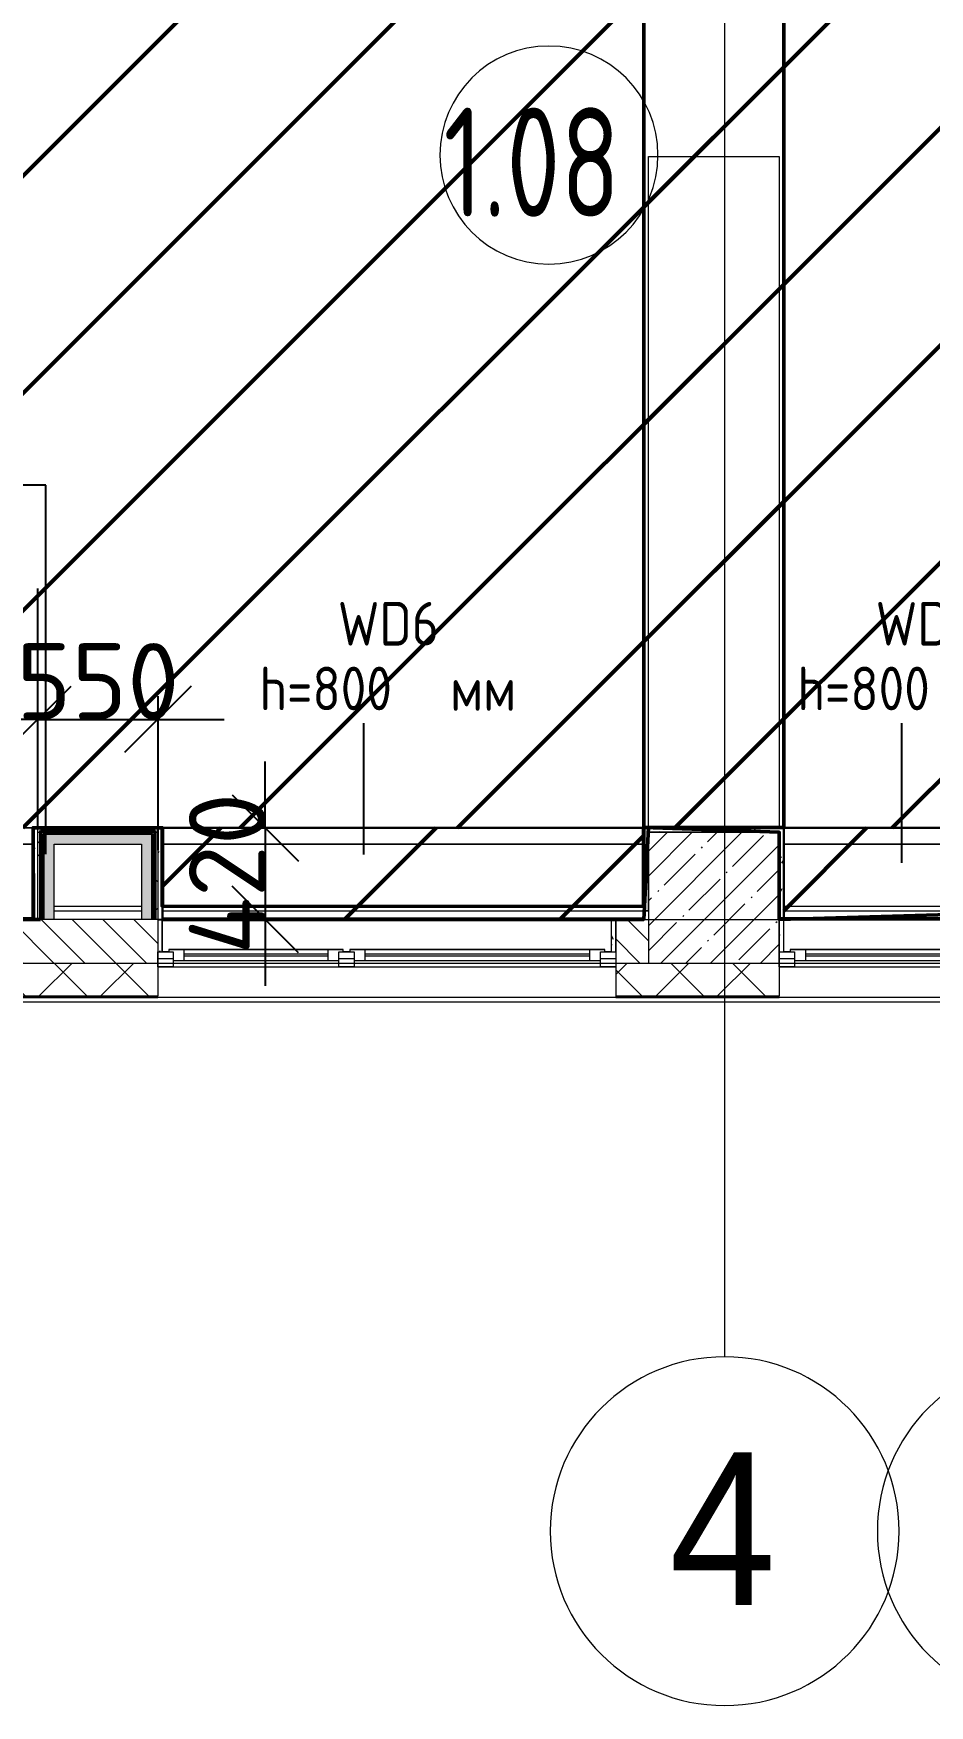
# Model space of a CAD drawing. Header units: millimetres. Extents: x -213547 to 415037, y -3642 to 106956.
# Drawn here: x 9404 to 13514, y -3642 to 4029 of the extents above; entities that cross this region are included whole.
import ezdxf

# ---------------------------------------------------------------- set-up
doc = ezdxf.new("R2010")
doc.units = ezdxf.units.MM
for name, color, linetype, lineweight in [('1)CF2', 3, 'Continuous', 30), ('10)FK4', 3, 'Continuous', 50), ('1017 Краска CF1.2', 70, 'Continuous', 50), ('2)CF1', 5, 'Continuous', 30), ('5.5) Перег WD5', 3, 'Continuous', 40), ('950 Штук CF1 CF13 CF1.3', 3, 'Continuous', 50), ('965 СКБ CF2', 5, 'Continuous', 50), ('A-AREA-IDEN', 7, 'Continuous', 9), ('A-FLOR', 7, 'Continuous', 9), ('A-GLAZ', 7, 'Continuous', 9), ('A-GLAZ-1', 7, 'Continuous', 5), ('A-WALL', 7, 'Continuous', 5), ('I-WALL', 7, 'Continuous', 5), ('S-COLS-1', 7, 'Continuous', 5), ('Оси', 7, 'Continuous', 9), ('Оси-1', 7, 'Continuous', 20)]:
    doc.layers.add(name, color=color, linetype=linetype, lineweight=lineweight)
doc.layers.add('A-WALL-1', color=9, linetype='Continuous', lineweight=5, true_color=0x808080)
doc.layers.add('A-WALL-FNSH-1', color=9, linetype='Continuous', lineweight=5, true_color=0x808080)
doc.styles.add('Arial', font='arial.ttf', dxfattribs={"width": 0.9, "height": 700})
doc.styles.add('GOST Common_1', font='', dxfattribs={"width": 0.9, "height": 250})
doc.styles.add('ISOCPEUR_1', font='isocpeur.ttf', dxfattribs={"height": 350})
doc.styles.add('ISOCPEUR_4', font='isocpeur.ttf', dxfattribs={"width": 0.9, "height": 1000})
doc.styles.add('СПДС', font='ГОСТ тип А.ttf', dxfattribs={"width": 0.9})
doc.styles.get('GOST Common_1').set_extended_font_data('GOST Common')
doc.dimstyles.new('ISO-2_0_0_9К_Средний_округл2_1', dxfattribs={"dimscale": 304.8, "dimtxt": 995.981176, "dimasz": 2.46063, "dimexe": 1.968504, "dimexo": 0, "dimgap": 0, "dimtad": 1, "dimdec": 0, "dimrnd": 10, "dimzin": 0, "dimdsep": 46, "dimtxsty": 'ISOCPEUR_4', "dimblk1": 'OBLIQUE', "dimblk2": 'OBLIQUE', "dimsah": 1, "dimcen": 0.09, "dimdle": 1.968504, "dimazin": 0, "dimtfac": 1, "dimtdec": 4, "dimtix": 1, "dimtmove": 0, "dimatfit": 3, "dimfxl": 1, "dimtvp": 1, "dimtolj": 1, "dimtzin": 0, "dimarcsym": 2})
pattern_1 = [(0, (64.7, -136.06), (243.84, 60.96), [20.117, -162.763, 20.117, -162.763, -975.36]), (0, (64.7, -136.06), (243.84, 60.96), [-365.76, 20.117, -345.643, 20.117, -162.763, -426.72]), (0, (64.7, -136.06), (243.84, 60.96), [-914.4, 20.117, -101.803, 20.117, -284.683]), (120, (156.14, -105.58), (-174.7129, 180.69163), [20.117, -162.763, 20.117, -162.763, -975.36]), (120, (156.14, -105.58), (-174.7129, 180.69163), [-365.76, 20.117, -345.643, 20.117, -162.763, -426.72]), (120, (156.14, -105.58), (-174.7129, 180.69163), [-914.4, 20.117, -101.803, 20.117, -284.683]), (240, (186.62, 16.34), (-69.1271, -241.65163), [20.117, -162.763, 20.117, -162.763, -975.36]), (240, (186.62, 16.34), (-69.1271, -241.65163), [-365.76, 20.117, -345.643, 20.117, -162.763, -426.72]), (240, (186.62, 16.34), (-69.1271, -241.65163), [-914.4, 20.117, -101.803, 20.117, -284.683])]
pattern_2 = [(45, (64.7, -136.06), (-212.132, 212.132), []), (135, (64.7, -136.06), (-212.132, -212.132), [])]

# ---------------------------------------------------------------- blocks, each defined once
blk = doc.blocks.new('120_Окно_СКБ_2Ст - 120_Окно_СКБ_2Ст 2100х2500 _мал створка справа_-22445857-Объем проектирования 1 этажа')
at = {"layer": 'A-GLAZ'}
for p, q in [((-1050, -127), (-1050, -57)), ((-1050, -57), (-980, -57)), ((-980, -57), (-980, -127)), ((150, -127), (150, -57)), ((150, -57), (220, -57)), ((220, -57), (220, -127)), ((980, -127), (980, -57)), ((980, -57), (1050, -57)), ((1050, -57), (1050, -127)), ((-980, -127), (-1050, -127)), ((-980, -127), (-1000, -127)), ((-1000, -127), (-1000, -137)), ((-1000, -137), (170, -137)), ((170, -137), (-1000, -137)), ((150, -87), (-980, -87)), ((-980, -87), (-980, -127)), ((-930, -137), (-930, -87)), ((100, -137), (100, -87)), ((150, -127), (150, -87)), ((220, -127), (150, -127)), ((170, -127), (150, -127)), ((170, -137), (170, -127)), ((220, -127), (200, -127)), ((200, -127), (200, -137)), ((200, -137), (1000, -137)), ((1000, -137), (200, -137)), ((980, -87), (220, -87)), ((220, -87), (220, -127)), ((270, -137), (270, -87)), ((930, -137), (930, -87)), ((980, -127), (980, -87)), ((1050, -127), (980, -127)), ((1000, -127), (980, -127)), ((1000, -137), (1000, -127))]:
    blk.add_line(p, q, dxfattribs=at)
at = {"layer": 'A-GLAZ-1'}
for p, q in [((1050, -57), (-1050, -57)), ((-1030, -127), (-1000, -127)), ((-930, -107), (100, -107)), ((100, -117), (-930, -117)), ((170, -127), (200, -127)), ((270, -107), (930, -107)), ((930, -117), (270, -117)), ((1000, -127), (1030, -127))]:
    blk.add_line(p, q, dxfattribs=at)
blk = doc.blocks.new('120_Окно_СКБ_2Ст - 120_Окно_СКБ_2Ст 2100х2500 _мал створка справа_-V24-Объем проектирования 1 этажа')
at = {"layer": 'A-GLAZ'}
for p, q in [((-1050, -127), (-1050, -57)), ((-1050, -57), (-980, -57)), ((-980, -57), (-980, -127)), ((150, -127), (150, -57)), ((150, -57), (220, -57)), ((220, -57), (220, -127)), ((980, -127), (980, -57)), ((980, -57), (1050, -57)), ((1050, -57), (1050, -127)), ((-980, -127), (-1050, -127)), ((-980, -127), (-1000, -127)), ((-1000, -127), (-1000, -137)), ((-1000, -137), (170, -137)), ((170, -137), (-1000, -137)), ((150, -87), (-980, -87)), ((-980, -87), (-980, -127)), ((-930, -137), (-930, -87)), ((100, -137), (100, -87)), ((150, -127), (150, -87)), ((220, -127), (150, -127)), ((170, -127), (150, -127)), ((170, -137), (170, -127)), ((220, -127), (200, -127)), ((200, -127), (200, -137)), ((200, -137), (1000, -137)), ((1000, -137), (200, -137)), ((980, -87), (220, -87)), ((220, -87), (220, -127)), ((270, -137), (270, -87)), ((930, -137), (930, -87)), ((980, -127), (980, -87)), ((1050, -127), (980, -127)), ((1000, -127), (980, -127)), ((1000, -137), (1000, -127))]:
    blk.add_line(p, q, dxfattribs=at)
at = {"layer": 'A-GLAZ-1'}
for p, q in [((1050, -57), (-1050, -57)), ((-1030, -127), (-1000, -127)), ((-930, -107), (100, -107)), ((100, -117), (-930, -117)), ((170, -127), (200, -127)), ((270, -107), (930, -107)), ((930, -117), (270, -117)), ((1000, -127), (1030, -127))]:
    blk.add_line(p, q, dxfattribs=at)
blk = doc.blocks.new('Зашивка приборов отопления18 - Зашивка приборов отопления-33281779-Объем проектирования 1 этажа')
at = {"layer": 'A-WALL'}
for p, q in [((12140, 520), (9930, 520)), ((12140, 445), (9930, 445)), ((9930, 445), (12140, 445)), ((9930, 105), (12140, 105)), ((12140, 105), (12140, 140.6))]:
    blk.add_line(p, q, dxfattribs=at)
blk = doc.blocks.new('Зашивка приборов отопления16 - Зашивка приборов отопления-33282046-Объем проектирования 1 этажа')
at = {"layer": 'A-WALL'}
for p, q in [((10970, 520), (9910, 520)), ((10970, 445), (9910, 445)), ((9910, 445), (10970, 445)), ((9910, 150), (9910, 105)), ((9910, 105), (10970.2, 105))]:
    blk.add_line(p, q, dxfattribs=at)
blk = doc.blocks.new('Зашивка приборов отопления19 - Зашивка приборов отопления-33282289-Объем проектирования 1 этажа')
at = {"layer": 'A-WALL'}
for p, q in [((12120, 520), (10060, 520)), ((10060, 445), (12120, 445)), ((12120, 445), (10060.9, 445)), ((10060.9, 445), (10060.9, 105)), ((10060.9, 105), (12120.2, 105))]:
    blk.add_line(p, q, dxfattribs=at)
blk = doc.blocks.new('Ось сетки - D8-29747960-Объем проектирования 1 этажа')
at = {"layer": 'Оси-1'}
for start, end in [(360, 180), (180, 360)]:
    blk.add_arc((0, 0), 4, start, end, dxfattribs=at)
blk = doc.blocks.new('Марка_Помещения - Номер-25198446-Объем проектирования 1 этажа')
at = {"layer": 'A-AREA-IDEN'}
for start, end in [(360, 180), (180, 360)]:
    blk.add_arc((0, 0), 2.5, start, end, dxfattribs=at)
blk = doc.blocks.new('_Oblique')
at = {"color": 0, "linetype": 'ByBlock', "lineweight": -2}
blk.add_line((-0.5, -0.5), (0.5, 0.5), dxfattribs=at)
blk = doc.blocks.new('*D2010')
at = {"layer": '5.5) Перег WD5', "color": 0, "lineweight": -2, "transparency": 16777216}
for p, q in [((9424.4, 383.9), (9424.4, 1481.6)), ((9974.7, 987.7), (9974.7, 281.6)), ((9424.4, 881.6), (9119.6, 881.6)), ((9424.4, 881.6), (9974.7, 881.6)), ((9974.7, 881.6), (10279.5, 881.6))]:
    blk.add_line(p, q, dxfattribs=at)
at = {"layer": 'Defpoints', "color": 0, "transparency": 16777216}
for p in [(9974.7, 987.7), (9974.7, 881.6), (9424.4, 383.9)]:
    blk.add_point(p, dxfattribs=at)
at = {"layer": '5.5) Перег WD5', "color": 0, "lineweight": -2, "transparency": 16777216, "xscale": 304.8, "yscale": 304.8, "zscale": 304.8}
blk.add_blockref('_Oblique', (9424.4, 881.6), dxfattribs=at)
at = {"layer": '5.5) Перег WD5', "color": 0, "lineweight": -2, "transparency": 16777216, "xscale": 304.8, "yscale": 304.8, "zscale": 304.8, "rotation": 180}
blk.add_blockref('_Oblique', (9974.7, 881.6), dxfattribs=at)
at = {"layer": '5.5) Перег WD5', "color": 0, "lineweight": 25, "transparency": 16777216, "insert": (9699.6, 1056.6), "char_height": 350, "width": 455.087, "attachment_point": 5, "style": 'ISOCPEUR_1'}
blk.add_mtext('\\A1;550', dxfattribs=at)
blk = doc.blocks.new('*D2011')
at = {"layer": '5.5) Перег WD5', "color": 0, "lineweight": -2, "transparency": 16777216}
for p, q in [((10467.6, 383.9), (10467.6, 688.7)), ((9974.7, 383.9), (11067.6, 383.9)), ((10467.6, 383.9), (10467.6, -36.1)), ((9974.7, -36.1), (11067.6, -36.1)), ((10467.6, -36.1), (10467.6, -340.9))]:
    blk.add_line(p, q, dxfattribs=at)
at = {"layer": 'Defpoints', "color": 0, "transparency": 16777216}
for p in [(9974.7, 383.9), (9974.7, -36.1), (10467.6, -36.1)]:
    blk.add_point(p, dxfattribs=at)
at = {"layer": '5.5) Перег WD5', "color": 0, "lineweight": -2, "transparency": 16777216, "xscale": 304.8, "yscale": 304.8, "zscale": 304.8}
for p, rotation in [((10467.6, 383.9), 270), ((10467.6, -36.1), 90)]:
    blk.add_blockref('_Oblique', p, dxfattribs=dict(at, rotation=rotation))
at = {"layer": '5.5) Перег WD5', "color": 0, "lineweight": 25, "transparency": 16777216, "insert": (10292.6, 173.9), "char_height": 350, "width": 478.071, "attachment_point": 5, "rotation": 90, "style": 'ISOCPEUR_1'}
blk.add_mtext('\\A1;420', dxfattribs=at)

msp = doc.modelspace()

# ---------------------------------------------------------------- hatches: boundary and pattern name
at = {"layer": '1)CF2'}
h = msp.add_hatch(dxfattribs=at)
h.set_pattern_fill('ANSI31', color=256, scale=220)
h.paths.add_polyline_path([(17345.7, 384.9), (20553.7, 384.9), (20553.7, 4.9), (17345.7, 4.9)])
h.paths.add_polyline_path([(15695.7, 384.9), (16553.5, 384.9), (16553.5, -36.1), (15695.7, -36.1)])
h.paths.add_polyline_path([(12845.7, 383.9), (14903.7, 383.9), (14903.7, -36.1), (12845.7, -36.1)])
h.paths.add_polyline_path([(9995.7, 384.9), (12204.7, 384.9), (12204.7, -31.1), (9995.7, -31.1)])
h.paths.add_polyline_path([(8345.4, 384.9), (9404.4, 384.9), (9404.4, -36.1), (8345.4, -36.1)])
h.paths.add_polyline_path([(3814.7, 386.7), (6894.7, 386.7), (6894.7, -36.1), (3814.7, -36.1)])
at = {"layer": '1017 Краска CF1.2'}
h = msp.add_hatch(dxfattribs=at)
h.set_pattern_fill('ANSI31', color=256, scale=222)
h.paths.add_polyline_path([(12845.7, 6912.9), (12203.7, 6912.9), (12203.7, 385.4), (12845.7, 385.4)])
at = {"layer": '2)CF1'}
h = msp.add_hatch(dxfattribs=at)
h.set_pattern_fill('ANSI31', color=256, scale=222)
h.paths.add_polyline_path([(14279.7, 7553.9), (12844.7, 7553.9), (12845.7, 6912.9), (11523.7, 6912.9), (11541.5, 7027.5), (11523.7, 7542.9), (8825.7, 7542.9), (8825.7, 6983.9), (7724.7, 7003.9), (7703.7, 7556.9), (3870.3, 7556.9), (3870.3, 383.9), (6873.7, 383.9), (6873.7, 384.9), (8344.4, 384.9), (8344.4, 383.9), (9403.4, 383.9), (9403.4, 384.9), (9995.7, 384.9), (12203.7, 383.9), (12203.7, 385.4), (12843.3, 363.3), (12843.3, 383.9), (14938.4, 383.9), (14937.2, 371.4), (15695.7, 384.9), (15695.7, 308.9), (16553.5, 308.9), (17343.8, 365.3), (17343.8, 383.9), (20540.8, 383.9), (20553.7, 4232.9), (14279.7, 4253.9)])
at = {"layer": '950 Штук CF1 CF13 CF1.3'}
h = msp.add_hatch(dxfattribs=at)
h.set_pattern_fill('ANSI31', color=256, scale=222)
h.paths.add_polyline_path([(14279.7, 7553.9), (12844.7, 7553.9), (12845.7, 6912.9), (11523.7, 6912.9), (11541.5, 7027.5), (11523.7, 7542.9), (8825.7, 7542.9), (8825.7, 6983.9), (7724.7, 7003.9), (7703.7, 7556.9), (3870.3, 7556.9), (3870.3, 383.9), (6873.7, 383.9), (6873.7, 384.9), (8344.4, 384.9), (8344.4, 383.9), (9403.4, 383.9), (9403.4, 384.9), (9995.7, 384.9), (12203.7, 383.9), (12203.7, 385.4), (12843.3, 363.3), (12843.3, 383.9), (14938.4, 383.9), (14937.2, 371.4), (15695.7, 384.9), (15695.7, 308.9), (16553.5, 308.9), (17343.8, 365.3), (17343.8, 383.9), (20540.8, 383.9), (20553.7, 4232.9), (14279.7, 4253.9)])
at = {"layer": '965 СКБ CF2'}
h = msp.add_hatch(dxfattribs=at)
h.set_pattern_fill('ANSI31', color=256, scale=220)
h.paths.add_polyline_path([(17345.7, 384.9), (20553.7, 384.9), (20553.7, 4.9), (17345.7, 4.9)])
h.paths.add_polyline_path([(15695.7, 384.9), (16553.5, 384.9), (16553.5, -36.1), (15695.7, -36.1)])
h.paths.add_polyline_path([(12845.7, 383.9), (14903.7, 383.9), (14903.7, -36.1), (12845.7, -36.1)])
h.paths.add_polyline_path([(9995.7, 384.9), (12204.7, 384.9), (12204.7, -31.1), (9995.7, -31.1)])
h.paths.add_polyline_path([(8345.4, 384.9), (9404.4, 384.9), (9404.4, -36.1), (8345.4, -36.1)])
h.paths.add_polyline_path([(3814.7, 386.7), (6894.7, 386.7), (6894.7, -36.1), (3814.7, -36.1)])
at = {"layer": 'A-WALL'}
h = msp.add_hatch(dxfattribs=at)
h.set_pattern_fill('FP_2', color=256, style=0, pattern_type=2)
h.set_pattern_definition([(135, (64.7, -136.06), (-70.71068, -70.71068), [])])
h.paths.add_polyline_path([(7724.7, -236.1), (7724.7, -36.1), (6894.7, -36.1), (6894.7, -236.1)])
h.paths.add_polyline_path([(19424.7, -236.1), (20774.7, -236.1), (20774.7, -36.1), (19424.7, -36.1), (19424.7, -216.1)])
h.paths.add_polyline_path([(14924.7, -236.1), (15674.7, -236.1), (15674.7, -36.1), (14924.7, -36.1), (14924.7, -216.1)])
h.paths.add_polyline_path([(16574.7, -236.1), (16724.7, -236.1), (16724.7, -36.1), (16574.7, -36.1), (16574.7, -234.1)])
h.paths.add_polyline_path([(21674.7, -236.1), (21974.7, -236.1), (21974.7, -36.1), (21674.7, -36.1), (21674.7, -216.1)])
h.paths.add_polyline_path([(9974.7, -236.1), (9974.7, -36.1), (9224.4, -36.1), (9224.4, -236.1), (9424.4, -236.1)])
h.paths.add_polyline_path([(22574.7, -236.1), (22699.7, -236.1), (22699.7, -36.1), (22574.7, -36.1), (22574.7, -216.1)])
h.paths.add_polyline_path([(12120.3, -236.1), (12224.7, -236.1), (12224.7, -36.1), (12074.7, -36.1), (12074.7, -236.1)])
h.paths.add_polyline_path([(27374.7, -236.1), (28374.4, -236.1), (28374.4, -36.1), (27374.7, -36.1), (27374.7, -216.1)])
h.paths.add_polyline_path([(26474.7, -236.1), (26474.7, -36.1), (26224.7, -36.1), (26224.7, -236.1)])
h.paths.add_polyline_path([(25499.7, -236.1), (25624.7, -236.1), (25624.7, -36.1), (25499.7, -36.1), (25499.7, -216.1)])
h = msp.add_hatch(dxfattribs=at)
h.set_pattern_fill('FP_24', color=256, style=0, pattern_type=2)
h.set_pattern_definition([(45, (64.7, -136.06), (-141.42136, 141.42136), []), (135, (64.7, -136.06), (-141.42136, -141.42136), [])])
h.paths.add_polyline_path([(75756.8, -386.1), (75764.7, -386.1), (75764.7, -236.1), (74044.7, -236.1), (74044.7, -386.1), (75544.7, -386.1)])
h.paths.add_polyline_path([(70724.7, -386.1), (70724.7, -236.1), (67124.7, -236.1), (67124.7, -386.1), (69886.1, -386.1)])
h.paths.add_polyline_path([(72300.8, -386.1), (72344.7, -386.1), (72344.7, -236.1), (71624.7, -237.9), (71624.7, -386.1), (72144.7, -386.1)])
h.paths.add_polyline_path([(65224.7, -386.1), (66224.7, -386.1), (66224.7, -236.1), (65224.7, -236.1), (65224.7, -254.1)])
h.paths.add_polyline_path([(63774.7, -386.1), (64324.7, -386.1), (64324.7, -236.1), (63774.7, -236.1), (63774.7, -257.4)])
h.paths.add_polyline_path([(60974.7, -386.1), (61674.7, -386.1), (61674.7, -236.1), (60974.7, -236.1), (60974.7, -264.3)])
h.paths.add_polyline_path([(60074.7, -386.1), (60074.7, -236.1), (59324.7, -236.1), (59324.7, -386.1)])
h.paths.add_polyline_path([(57224.7, -386.1), (57224.7, -236.1), (56474.7, -236.1), (56474.7, -386.1)])
h.paths.add_polyline_path([(53374.7, -386.1), (53374.7, -236.1), (51936.2, -236.1), (51936.2, -386.1)])
h.paths.add_polyline_path([(49836.2, -386.1), (49836.2, -236.1), (49124.7, -236.1), (49124.7, -386.1), (49255.4, -386.1)])
h.paths.add_polyline_path([(48224.7, -386.1), (48224.7, -236.1), (47474.7, -236.1), (47474.7, -386.1)])
h.paths.add_polyline_path([(44374.7, -386.1), (44374.7, -236.1), (42802.2, -236.1), (42802.2, -386.1)])
h.paths.add_polyline_path([(38940.1, -386.1), (39104.7, -386.1), (39104.7, -236.1), (38054.7, -236.1), (38054.7, -386.1)])
h.paths.add_polyline_path([(40702.2, -386.1), (40702.2, -236.1), (40004.7, -236.1), (40004.7, -386.1)])
h.paths.add_polyline_path([(36877, -386.1), (37154.7, -386.1), (37154.7, -236.1), (36034.7, -236.1), (36034.7, -386.1)])
h.paths.add_polyline_path([(33934.7, -386.1), (33934.7, -236.1), (33074.7, -236.1), (33074.7, -386.1)])
h.paths.add_polyline_path([(30274.7, -386.1), (30274.7, -236.1), (29274.4, -236.1), (29274.4, -386.1)])
h.paths.add_polyline_path([(28374.4, -386.1), (28374.4, -236.1), (27374.7, -236.1), (27374.7, -386.1)])
h.paths.add_polyline_path([(26474.7, -386.1), (26474.7, -236.1), (25499.7, -236.1), (25499.7, -386.1)])
h.paths.add_polyline_path([(22699.7, -386.1), (22699.7, -236.1), (21674.7, -236.1), (21674.7, -386.1)])
h.paths.add_polyline_path([(19424.7, -386.1), (20774.7, -386.1), (20774.7, -236.1), (19424.7, -236.1), (19424.7, -367.6)])
h.paths.add_polyline_path([(17324.7, -386.1), (17324.7, -236.1), (16574.7, -236.1), (16574.7, -386.1)])
h.paths.add_polyline_path([(14924.7, -386.1), (15674.7, -386.1), (15674.7, -236.1), (14924.7, -236.1), (14924.7, -378.8)])
h.paths.add_polyline_path([(12120.3, -386.1), (12824.7, -384.1), (12824.7, -236.1), (12074.7, -236.1), (12074.7, -386.1)])
h.paths.add_polyline_path([(7994.1, -386.1), (8324.4, -386.1), (8324.4, -236.1), (6894.7, -236.1), (6894.7, -386.1), (7724.7, -386.1)])
h.paths.add_polyline_path([(9224.4, -386.1), (9974.7, -386.1), (9974.7, -236.1), (9224.4, -236.1), (9224.4, -254.1)])
h.paths.add_polyline_path([(174.7, -386.1), (3794.7, -386.1), (3794.7, -236.1), (-195.3, -236.1), (-195.3, -386.1), (-45.3, -386.1)])
at = {"layer": 'I-WALL'}
h = msp.add_hatch(dxfattribs=at)
h.set_pattern_fill('FP_191', color=256, style=0, pattern_type=2)
h.set_pattern_definition(pattern_1)
h.paths.add_polyline_path([(9449.4, 363.9), (9994.7, 363.9), (9994.7, 383.9), (9404.4, 383.9), (9404.4, 363.9), (9424.4, 363.9)])
h = msp.add_hatch(dxfattribs=at)
h.set_pattern_fill('FP_191', color=256, style=0, pattern_type=2)
h.set_pattern_definition(pattern_1)
h.paths.add_polyline_path([(12204.7, 4.5), (12224.7, 4.5), (12224.7, 383.9), (12204.7, 383.9), (12204.7, 23.9)])
h = msp.add_hatch(dxfattribs=at)
h.set_pattern_fill('FP_191', color=256, style=0, pattern_type=2)
h.set_pattern_definition(pattern_1)
h.paths.add_polyline_path([(12224.7, 363.9), (12844.7, 363.9), (12843.3, 383.9), (12224.7, 383.9)])
h = msp.add_hatch(dxfattribs=at)
h.set_pattern_fill('FP_191', color=256, style=0, pattern_type=2)
h.set_pattern_definition(pattern_1)
h.paths.add_polyline_path([(9424.4, -36.1), (9424.4, 363.9), (9404.4, 363.9), (9405.3, -35.1)])
h = msp.add_hatch(dxfattribs=at)
h.set_pattern_fill('FP_192', color=256, style=0, pattern_type=2)
h.set_pattern_definition(pattern_2)
h.paths.add_polyline_path([(9424.4, -36.1), (9436.9, -35.1), (9436.9, 363.9), (9424.4, 363.9), (9424.4, -35.1)])
h = msp.add_hatch(dxfattribs=at)
h.set_pattern_fill('FP_192', color=256, style=0, pattern_type=2)
h.set_pattern_definition(pattern_2)
h.paths.add_polyline_path([(9949.7, 358.9), (9949.5, 363.9), (9436.9, 363.9), (9436.9, 358.9), (9899.7, 358.9)])
h = msp.add_hatch(dxfattribs=at)
h.set_pattern_fill('FP_192', color=256, style=0, pattern_type=2)
h.set_pattern_definition(pattern_2)
h.paths.add_polyline_path([(9449.4, -36.1), (9449.4, 358.9), (9436.9, 358.6), (9436.9, -36.1)])
for points in [[(9499.4, 308.9), (9899.7, 308.9), (9899.7, 358.9), (9449.4, 358.9), (9449.4, 308.9)], [(9499.4, -36.1), (9499.4, 308.9), (9449.4, 308.9), (9449.4, -36.1)], [(9949.7, -36.1), (9949.7, 358.9), (9899.7, 358.9), (9899.7, -36.1)]]:
    msp.add_hatch(color=256, dxfattribs=at).paths.add_polyline_path(points)
h = msp.add_hatch(dxfattribs=at)
h.set_pattern_fill('FP_192', color=256, style=0, pattern_type=2)
h.set_pattern_definition(pattern_2)
h.paths.add_polyline_path([(9962.2, -36.1), (9962.2, 363.9), (9949.7, 363.9), (9949.7, -36.1)])
h = msp.add_hatch(dxfattribs=at)
h.set_pattern_fill('FP_192', color=256, style=0, pattern_type=2)
h.set_pattern_definition(pattern_2)
h.paths.add_polyline_path([(9974.7, -36.1), (9974.7, 363.9), (9962.2, 363.9), (9962.2, -36.1)])
h = msp.add_hatch(dxfattribs=at)
h.set_pattern_fill('FP_191', color=256, style=0, pattern_type=2)
h.set_pattern_definition(pattern_1)
h.paths.add_polyline_path([(9994.7, -36.1), (9994.7, 363.9), (9974.7, 363.9), (9974.7, -36.1)])
h = msp.add_hatch(dxfattribs=at)
h.set_pattern_fill('FP_191', color=256, style=0, pattern_type=2)
h.set_pattern_definition(pattern_1)
h.paths.add_polyline_path([(12841.1, -36.1), (12844.7, -36.1), (12843.3, 363.9), (12824.7, 363.9), (12824.7, -36.1)])
h = msp.add_hatch(dxfattribs=at)
h.set_pattern_fill('FP_191', color=256, style=0, pattern_type=2)
h.set_pattern_definition(pattern_1)
h.paths.add_polyline_path([(9994.7, -184.1), (9994.7, -36.1), (9974.7, -36.1), (9974.7, -184.1)])
h = msp.add_hatch(dxfattribs=at)
h.set_pattern_fill('FP_191', color=256, style=0, pattern_type=2)
h.set_pattern_definition(pattern_1)
h.paths.add_polyline_path([(12074.7, -184.1), (12074.7, -36.1), (12054.7, -36.1), (12054.7, -184.1)])
h = msp.add_hatch(dxfattribs=at)
h.set_pattern_fill('FP_191', color=256, style=0, pattern_type=2)
h.set_pattern_definition(pattern_1)
h.paths.add_polyline_path([(12827.6, -184.1), (12844.7, -184.1), (12844.7, -36.1), (12824.7, -36.1), (12824.7, -184.1)])
at = {"layer": 'S-COLS-1'}
h = msp.add_hatch(dxfattribs=at)
h.set_pattern_fill('FP_1', color=256, style=0, pattern_type=2)
h.set_pattern_definition([(45, (64.7, -136.06), (-114.0493, 114.0493), []), (45, (178.75, -136.06), (-114.0493, 114.0493), [201.612, -40.322, 6.706, -33.617])])
h.paths.add_polyline_path([(12824.7, -236.1), (12824.7, 363.9), (12224.7, 363.9), (12224.7, -236.1), (12635.6, -236.1)])

# ---------------------------------------------------------------- linework, layer by layer
at = {"layer": '1)CF2'}
for points in [[(9995.7, 384.9), (12204.7, 384.9), (12204.7, -31.1), (9995.7, -31.1)], [(12845.7, 383.9), (14903.7, 383.9), (14903.7, -36.1), (12845.7, -36.1)]]:
    msp.add_lwpolyline(points, close=True, dxfattribs=at)
at = {"layer": '10)FK4', "color": 18, "lineweight": 25, "true_color": 0x000000}
for p, q in [((9461.9, 1956.4), (8405, 1956.4)), ((10919.8, 261.2), (10919.8, 864)), ((13386.7, 224.1), (13386.7, 864))]:
    msp.add_line(p, q, dxfattribs=at)
at = {"layer": '10)FK4'}
for points in [[(14372.9, 7553.9), (12843.9, 7563.9), (12843.9, 6933.9), (11543.9, 6933.9), (11522.9, 7542.9), (8824.9, 7542.9), (8824.9, 6983.9), (7723.9, 7003.9), (7723.9, 7556.9), (3869.6, 7556.9), (3869.6, 13.9), (6872.9, 13.9), (6872.9, 384.9), (8323.7, 384.9), (8344.7, -36.1), (9403.9, -31.1), (9402.7, 384.9), (9994.9, 384.9), (9994.9, 23.9), (12202.9, 24.9), (12202.9, 385.4), (12823.9, 363.9), (12823.9, -36.1), (14903.9, 24.2)], [(14373.7, 7553.9), (12844.7, 7563.9), (12844.7, 6933.9), (11544.7, 6933.9), (11523.7, 7542.9), (8825.7, 7542.9), (8825.7, 6983.9), (7724.7, 7003.9), (7724.7, 7556.9), (3870.3, 7556.9), (3870.3, 13.9), (6873.7, 13.9), (6873.7, 384.9), (8324.4, 384.9), (8345.4, -36.1), (9404.6, -31.1), (9403.4, 384.9), (9995.7, 384.9), (9995.7, 23.9), (12203.7, 24.9), (12203.7, 385.4), (12824.7, 363.9), (12824.7, -36.1), (14904.7, 24.2)], [(7724.7, 384.9), (8324.7, 363.9), (8344.4, -36.1), (9436.9, -36.1)], [(9995.7, -36.1), (12203.7, -36.1), (12224.7, 385.4), (12824.7, 363.9), (12824.7, -31.1), (16554.7, -36.1), (16553.5, 363.9), (17324.7, 363.9), (17344.7, -36.1), (20511.8, 3.9)]]:
    msp.add_lwpolyline(points, dxfattribs=at)
at = {"layer": '1017 Краска CF1.2'}
msp.add_lwpolyline([(12845.7, 6912.9), (12203.7, 6912.9), (12203.7, 385.4), (12845.7, 385.4)], close=True, dxfattribs=at)
at = {"layer": '5.5) Перег WD5', "color": 18, "lineweight": 25, "true_color": 0x000000}
msp.add_line((9461.9, 262.9), (9461.9, 1956.4), dxfattribs=at)
at = {"layer": '5.5) Перег WD5'}
for p, q in [((9436.9, 371.4), (9962.2, 371.4)), ((9436.9, -36.1), (9436.9, 371.4)), ((9449.4, 358.9), (9949.7, 358.9)), ((9449.4, -36.1), (9449.4, 358.9)), ((9949.7, 358.9), (9949.7, -36.1)), ((9962.2, 371.4), (9962.2, -36.1))]:
    msp.add_line(p, q, dxfattribs=at)
at = {"layer": 'A-FLOR'}
for p, q in [((12224.7, 383.9), (12224.7, 3463.9)), ((12224.7, 3463.9), (12824.7, 3463.9)), ((12824.7, 3463.9), (12824.7, 383.9)), ((12843.3, 383.9), (12204.7, 383.9)), ((12204.7, 308.9), (9994.7, 308.9)), ((12844.7, 3.9), (12844.7, 308.9)), ((14904.7, 308.9), (12844.7, 308.9)), ((9899.7, 23.9), (9499.4, 23.9)), ((9994.7, 23.9), (12204.7, 23.9)), ((12844.7, 24.2), (14904.7, 24.2))]:
    msp.add_line(p, q, dxfattribs=at)
at = {"layer": 'A-WALL'}
for p, q in [((9436.9, 371.4), (9962.2, 371.4)), ((9436.9, -36.1), (9436.9, 371.4)), ((9449.4, 358.9), (9949.7, 358.9)), ((9449.4, -36.1), (9449.4, 358.9)), ((9949.7, 358.9), (9949.7, -36.1)), ((9962.2, 371.4), (9962.2, -36.1)), ((9995.7, 363.9), (9994.7, 363.9)), ((9994.7, 363.9), (9994.7, -36.1)), ((8324.7, -236.1), (15674.7, -236.1)), ((72344.7, -416.1), (-225.3, -416.1)), ((9224.4, -386.1), (9974.7, -386.1)), ((9224.4, -389.1), (9974.7, -389.1)), ((12074.7, -394.1), (9974.7, -394.1)), ((12074.7, -386.1), (12824.7, -386.1)), ((12074.7, -389.1), (12824.7, -389.1)), ((14924.7, -394.1), (12824.7, -394.1))]:
    msp.add_line(p, q, dxfattribs=at)
at = {"layer": 'A-WALL-1'}
for p, q in [((9994.7, 383.9), (9404.4, 383.9)), ((9424.4, -36.1), (9424.4, 383.9)), ((9974.7, 383.9), (9974.7, -386.1)), ((9995.7, 363.9), (9995.7, 383.9)), ((12844.7, 383.9), (12843.3, 383.9)), ((9424.4, 363.9), (9974.7, 363.9)), ((9499.4, 308.9), (9899.7, 308.9)), ((9499.4, -36.1), (9499.4, 308.9)), ((9899.7, 308.9), (9899.7, -36.1)), ((12224.7, 4.5), (12224.7, 363.9)), ((12224.7, 363.9), (12824.7, 363.9)), ((12824.7, 363.9), (12824.7, -386.1)), ((12204.7, 4.5), (12224.7, 4.5)), ((12844.7, -36.1), (12844.7, 3.9)), ((9994.7, -36.1), (9404.4, -36.1)), ((9974.7, -36.1), (9974.7, -184.1)), ((9994.7, -184.1), (9994.7, -36.1)), ((12054.7, -36.1), (12054.7, -184.1)), ((12074.7, -36.1), (12054.7, -36.1)), ((12074.7, -36.1), (12074.7, -386.1)), ((12074.7, -36.1), (12844.7, -36.1)), ((12074.7, -184.1), (12074.7, -36.1)), ((9974.7, -184.1), (9994.7, -184.1)), ((12054.7, -184.1), (12074.7, -184.1)), ((12824.7, -184.1), (12844.7, -184.1))]:
    msp.add_line(p, q, dxfattribs=at)
at = {"layer": 'A-WALL-FNSH-1'}
for p, q in [((9995.2, 384.9), (9404.9, 384.9)), ((9995.7, 383.9), (9995.7, 384.9)), ((12203.7, 385.4), (12203.7, 4.5)), ((12845.7, 385.4), (12203.7, 385.4)), ((12204.7, 4.5), (12204.7, 384.4)), ((12204.7, 384.4), (12844.7, 384.4)), ((12844.7, 384.4), (12844.7, 308.9)), ((12845.7, 4.9), (12845.7, 385.4)), ((9995.7, 4.5), (9995.7, 363.9)), ((9994.7, 4.5), (9995.7, 4.5)), ((12204.7, 24.9), (12074.7, 24.9)), ((12074.7, 24.9), (12074.7, 23.9)), ((12203.7, 4.5), (12204.7, 4.5)), ((12844.7, 4.9), (12845.7, 4.9)), ((9995.7, -36.1), (9994.7, -36.1)), ((9995.7, -184.1), (9995.7, -36.1)), ((12053.7, -36.1), (12053.7, -184.1)), ((12054.7, -36.1), (12053.7, -36.1)), ((12844.7, -36.1), (12844.7, -184.1)), ((12845.7, -36.1), (12844.7, -36.1)), ((12845.7, -184.1), (12845.7, -36.1)), ((9994.7, -184.1), (9995.7, -184.1)), ((12053.7, -184.1), (12054.7, -184.1)), ((12844.7, -184.1), (12845.7, -184.1)), ((9224.4, -394.1), (9974.7, -394.1)), ((9974.7, -394.1), (9974.7, -386.1)), ((12074.7, -386.1), (12074.7, -394.1)), ((12074.7, -394.1), (12824.7, -394.1)), ((12824.7, -394.1), (12824.7, -386.1))]:
    msp.add_line(p, q, dxfattribs=at)
at = {"layer": 'I-WALL'}
for p, q in [((8344.9, 384.9), (9404.9, 384.9)), ((9404.9, 384.9), (9404.9, 383.9)), ((9995.2, 384.9), (12204.2, 384.9)), ((9995.2, 384.9), (9995.2, 383.9)), ((12204.2, 383.9), (9995.2, 383.9)), ((12204.2, 384.9), (12204.2, 383.9)), ((12845.2, 384.9), (14903.7, 384.9)), ((12845.2, 383.9), (12845.2, 384.4)), ((14903.7, 383.9), (12845.7, 383.9)), ((9499.4, 3.9), (9899.7, 3.9)), ((9994.7, 3.9), (12224.7, 3.9)), ((12844.7, 3.9), (14904.7, 3.9)), ((10044.7, -216.1), (9974.7, -216.1)), ((10874.7, -216.1), (10804.7, -216.1)), ((12074.7, -216.1), (12004.7, -216.1)), ((12894.7, -216.1), (12824.7, -216.1))]:
    msp.add_line(p, q, dxfattribs=at)
at = {"layer": 'S-COLS-1'}
for p, q in [((12824.7, 363.9), (12224.7, 363.9)), ((12224.7, 363.9), (12224.7, -236.1)), ((12824.7, -236.1), (12824.7, 363.9)), ((12224.7, -236.1), (12824.7, -236.1))]:
    msp.add_line(p, q, dxfattribs=at)
at = {"layer": 'Оси'}
msp.add_lwpolyline([(12574.7, -2042.3), (12574.7, 2957.7), (12574.7, 22262), (12574.7, 27262)], dxfattribs=at)

# ---------------------------------------------------------------- block references
at = {"layer": 'A-AREA-IDEN', "xscale": 199.9999999999999, "yscale": 199.9999999999999, "zscale": 199.9999999999999}
msp.add_blockref('Марка_Помещения - Номер-25198446-Объем проектирования 1 этажа', (11768.6, 3470.9), dxfattribs=at)
at = {"layer": 'A-GLAZ', "color": 3, "rotation": 180}
for name, p in [('120_Окно_СКБ_2Ст - 120_Окно_СКБ_2Ст 2100х2500 _мал створка справа_-22445857-Объем проектирования 1 этажа', (11024.7, -311.1)), ('120_Окно_СКБ_2Ст - 120_Окно_СКБ_2Ст 2100х2500 _мал створка справа_-V24-Объем проектирования 1 этажа', (13874.7, -311.1))]:
    msp.add_blockref(name, p, dxfattribs=at)
at = {"layer": 'A-WALL'}
for name, p in [('Зашивка приборов отопления16 - Зашивка приборов отопления-33282046-Объем проектирования 1 этажа', (-1565.6, -136.1)), ('Зашивка приборов отопления18 - Зашивка приборов отопления-33281779-Объем проектирования 1 этажа', (64.7, -136.1)), ('Зашивка приборов отопления19 - Зашивка приборов отопления-33282289-Объем проектирования 1 этажа', (2784.7, -136.1))]:
    msp.add_blockref(name, p, dxfattribs=at)
at = {"layer": 'Оси-1', "xscale": 199.9999999999999, "yscale": 199.9999999999999, "zscale": 199.9999999999999}
for p in [(12574.7, -2842.3), (14074.7, -2842.3)]:
    msp.add_blockref('Ось сетки - D8-29747960-Объем проектирования 1 этажа', p, dxfattribs=at)

# ---------------------------------------------------------------- texts
at = {"layer": '10)FK4', "color": 18, "lineweight": 25, "true_color": 0x000000, "char_height": 200, "attachment_point": 1, "style": 'GOST Common_1'}
for s, insert, width in [('WD6', (10799.9, 1420.5), 584.43), ('WD6', (13266.8, 1420.5), 584.43), ('h=800', (10440.6, 1123.6), 793.671), ('h=800', (12907.4, 1123.6), 793.671), ('мм', (11315.5, 1121.7), 360.759)]:
    msp.add_mtext(s, dxfattribs=dict(at, insert=insert, width=width))
at = {"layer": 'A-AREA-IDEN', "insert": (11284.9, 3688.1), "char_height": 500, "width": 1212.151, "attachment_point": 1, "style": 'СПДС'}
msp.add_mtext('1.08', dxfattribs=at)
at = {"layer": 'Оси', "insert": (12319.7, -2481), "char_height": 700, "width": 606.076, "attachment_point": 1, "style": 'Arial'}
msp.add_mtext('\\fArial|b0|i0|c204|p34|;\\W.9;4', dxfattribs=at)

# ---------------------------------------------------------------- dimensions: what is measured, and where the dimension line sits
at = {"layer": '5.5) Перег WD5', "color": 18, "lineweight": 25, "true_color": 0x000000}
dim = msp.add_linear_dim(base=(9974.7, 881.6), p1=(9424.4, 383.9), p2=(9974.7, 987.7), dimstyle='ISO-2_0_0_9К_Средний_округл2_1', override={"dimasz": 1, "dimpost": '<>', "dimtxsty": 'ISOCPEUR_1', "dimfxl": 816.878158}, dxfattribs=at)
dim.commit()
dim.dimension.update_dxf_attribs({"geometry": '*D2010', "text_midpoint": (9699.6, 1056.6)})
dim = msp.add_linear_dim(base=(10467.6, -36.1), p1=(9974.7, 383.9), p2=(9974.7, -36.1), angle=90, dimstyle='ISO-2_0_0_9К_Средний_округл2_1', override={"dimasz": 1, "dimpost": '<>', "dimtxsty": 'ISOCPEUR_1', "dimfxl": 420}, dxfattribs=at)
dim.commit()
dim.dimension.update_dxf_attribs({"geometry": '*D2011', "text_midpoint": (10292.6, 173.9)})

doc.saveas('drawing.dxf')
